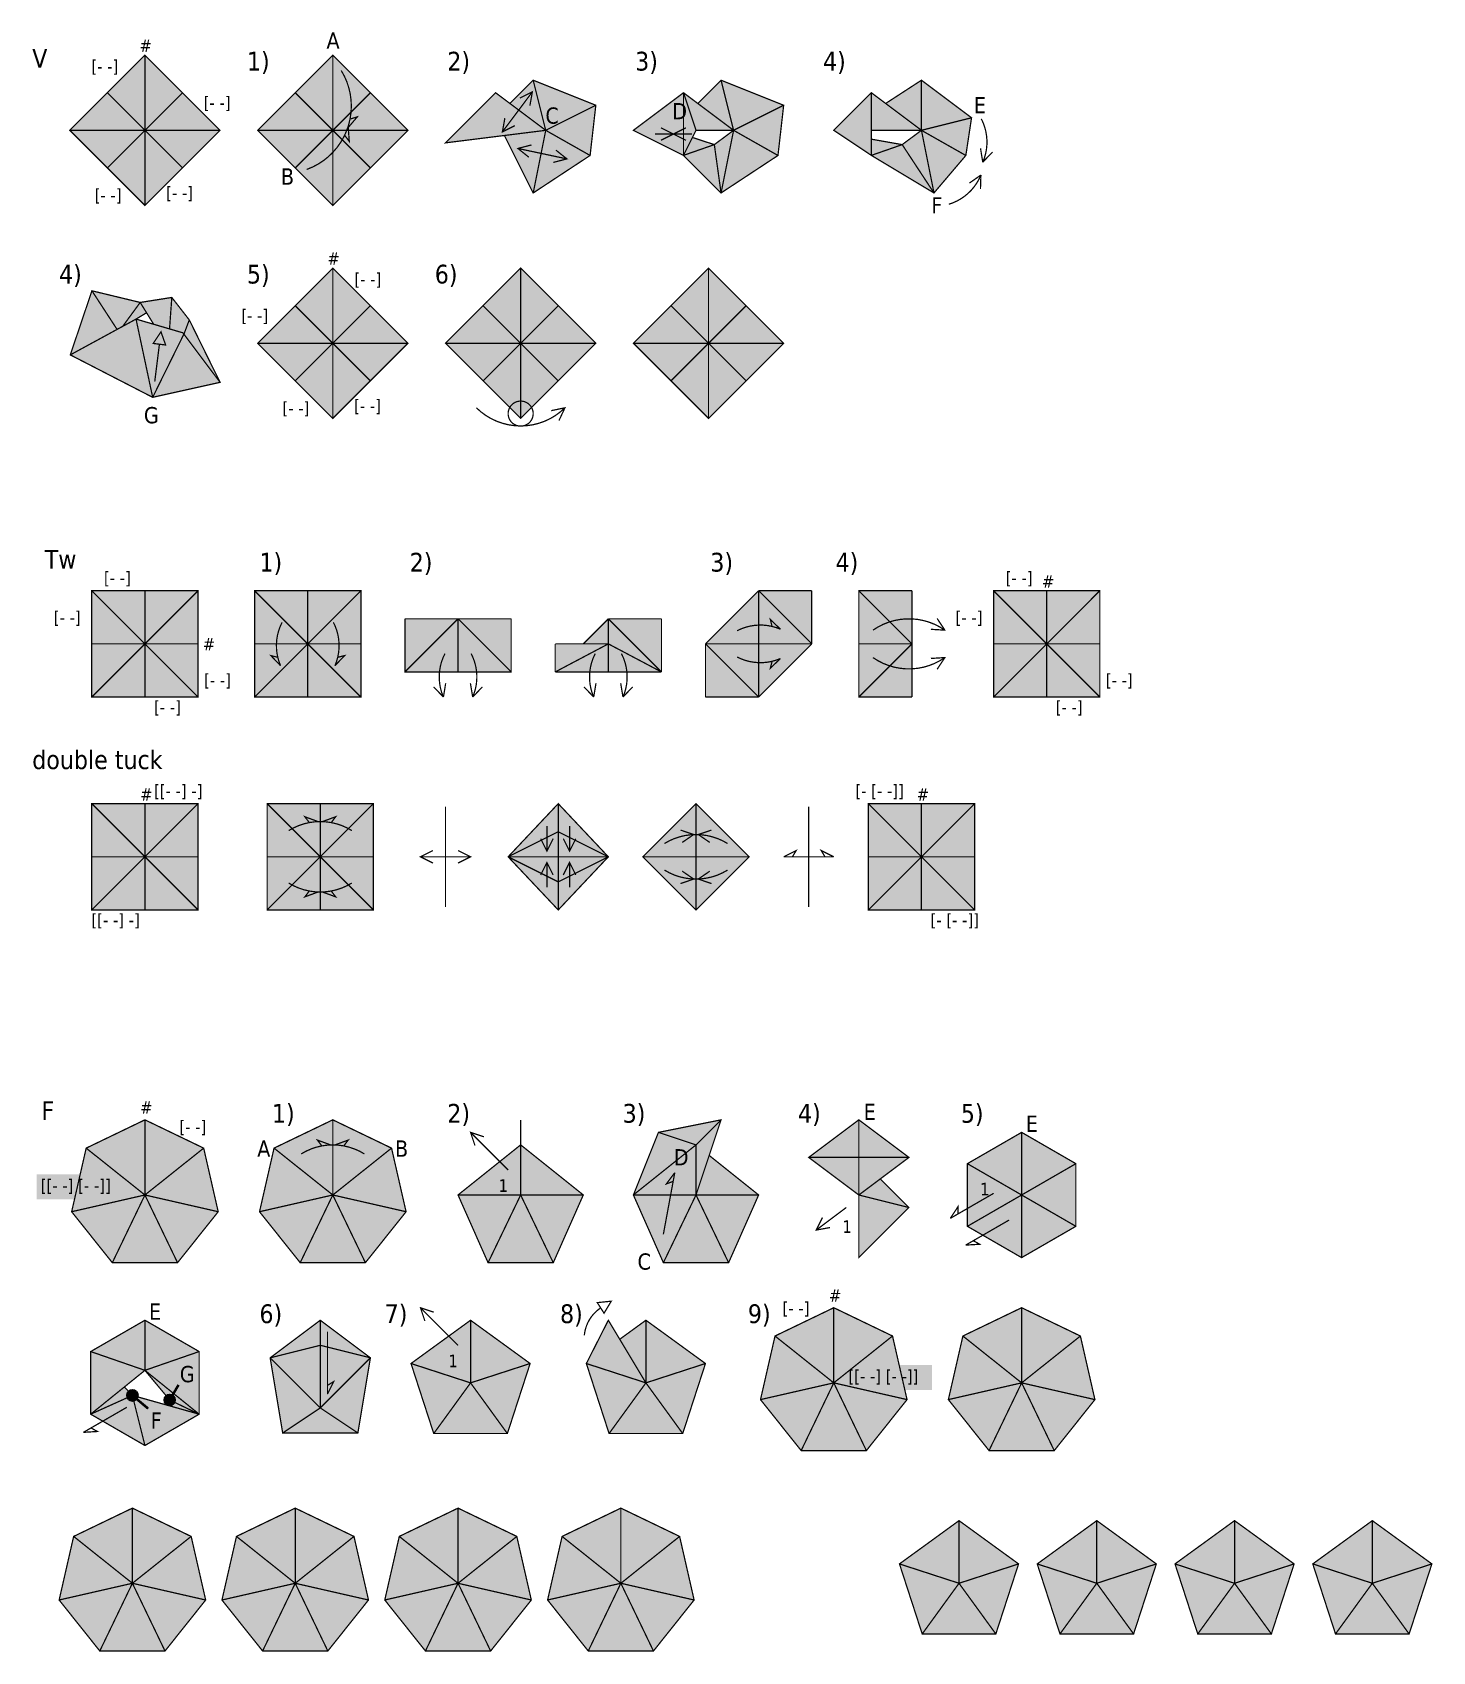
# Model space of a CAD drawing. Header units: inches. Extents: x -12.5 to 77.3, y -38.9 to 8.1.
# Drawn here: x -0.4 to 10.78, y -38.95 to -26.02 of the extents above; entities that cross this region are included whole.
import ezdxf

# ---------------------------------------------------------------- set-up
doc = ezdxf.new("R2010")
doc.units = ezdxf.units.IN
doc.header["$LTSCALE"] = 0.2
doc.header["$MEASUREMENT"] = 0
for name, pattern in [('crease . . . . .', [0.4, 0.2, -0.2]), ('mountain __ . . __ . .', [1.25, 0.5, -0.25, 0, -0.25, 0, -0.25]), ('valley __ __ __', [0.75, 0.5, -0.25])]:
    doc.linetypes.add(name, pattern=pattern)
for name, color, linetype in [('arrow-back', 250, 'Continuous'), ('callout', 254, 'Continuous'), ('edge', 7, 'Continuous'), ('face-1', 151, 'Continuous'), ('face-2', 91, 'Continuous'), ('face-3', 11, 'Continuous'), ('face-4', 191, 'Continuous'), ('face-5', 51, 'Continuous'), ('hinge', 250, 'crease . . . . .'), ('mountain', 12, 'mountain __ . . __ . .'), ('valley', 143, 'valley __ __ __'), ('z-labels', 94, 'Continuous'), ('z-pats', 251, 'Continuous')]:
    doc.layers.add(name, color=color, linetype=linetype)
doc.styles.add('labels', font='')
doc.styles.get('labels').set_extended_font_data('Tahoma')

msp = doc.modelspace()

# ---------------------------------------------------------------- linework, layer by layer
at = {"const_width": 0.01}
for points in [[(0.5, -27.4), (1.1, -26.8), (0.5, -26.2), (-0.1, -26.8)], [(2, -27.4), (2.6, -26.8), (2, -26.2), (1.4, -26.8)], [(2, -29.1), (2.6, -28.5), (2, -27.9), (1.4, -28.5)], [(3.5, -29.1), (4.1, -28.5), (3.5, -27.9), (2.9, -28.5)], [(5, -29.1), (5.6, -28.5), (5, -27.9), (4.4, -28.5)], [(0.566021, -28.501389), (0.566021, -28.501389), (0.628038, -28.408363), (0.665249, -28.513793)], [(0.924264, -31.324264), (0.924264, -30.475736), (0.075736, -30.475736), (0.075736, -31.324264)], [(2.224264, -31.324264), (2.224264, -30.475736), (1.375736, -30.475736), (1.375736, -31.324264)], [(8.124264, -31.324264), (8.124264, -30.475736), (7.275736, -30.475736), (7.275736, -31.324264)], [(0.924264, -33.024264), (0.924264, -32.175736), (0.075736, -32.175736), (0.075736, -33.024264)], [(2.324264, -33.024264), (2.324264, -32.175736), (1.475736, -32.175736), (1.475736, -33.024264)], [(3.8, -33.024264), (4.2, -32.6), (3.8, -32.175736), (3.4, -32.6)], [(4.9, -33.024264), (5.324264, -32.6), (4.9, -32.175736), (4.475736, -32.6)], [(7.124264, -33.024264), (7.124264, -32.175736), (6.275736, -32.175736), (6.275736, -33.024264)], [(4.165688, -36.243803), (4.223231, -36.147943), (4.112018, -36.159425)]]:
    msp.add_lwpolyline(points, close=True, dxfattribs=at)
for points in [[(3.354016, -26.812856), (3.593558, -26.492513)], [(3.49363, -26.542656), (3.49363, -26.542656), (3.593558, -26.492513), (3.573715, -26.602542)], [(3.373858, -26.702828), (3.373858, -26.702828), (3.354016, -26.812856), (3.453944, -26.762713)], [(4.57159, -26.829479), (4.86794, -26.829479)], [(4.619765, -26.779479), (4.619765, -26.779479), (4.719765, -26.829479), (4.619765, -26.879479)], [(4.819765, -26.779479), (4.819765, -26.779479), (4.719765, -26.829479), (4.819765, -26.879479)], [(3.586146, -26.916742), (3.586146, -26.916742), (3.477935, -26.944857), (3.565353, -27.014556)], [(3.477935, -26.944857), (3.869193, -27.028027)], [(3.781775, -26.958327), (3.781775, -26.958327), (3.869193, -27.028027), (3.760982, -27.056142)], [(7.171627, -26.944012), (7.18976, -27.054336)], [(7.267139, -26.973635), (7.18976, -27.054336)], [(7.083285, -27.220923), (7.174881, -27.156811)], [(7.171213, -27.268555), (7.174881, -27.156811)], [(0.578424, -28.805274), (0.615635, -28.507591)], [(3.8062, -29.116477), (3.8062, -29.116477), (3.853553, -29.015196), (3.744117, -29.038082)], [(6.825186, -30.697123), (6.825186, -30.697123), (6.886788, -30.790424), (6.775186, -30.783725)], [(6.825186, -31.102877), (6.825186, -31.102877), (6.886788, -31.009576), (6.775186, -31.016275)], [(2.805783, -31.243873), (2.883162, -31.324574)], [(2.901295, -31.21425), (2.883162, -31.324574)], [(3.098705, -31.21425), (3.116838, -31.324574)], [(3.194217, -31.243873), (3.116838, -31.324574)], [(4.005783, -31.243873), (4.083162, -31.324574)], [(4.101295, -31.21425), (4.083162, -31.324574)], [(4.298705, -31.21425), (4.316838, -31.324574)], [(4.394217, -31.243873), (4.316838, -31.324574)], [(3.7096, -32.355176), (3.7096, -32.555176)], [(3.8904, -32.355176), (3.8904, -32.555176)], [(4.776025, -32.38636), (4.881926, -32.422208)], [(4.789706, -32.48542), (4.881926, -32.422208)], [(5.023975, -32.38636), (4.918074, -32.422208)], [(5.010294, -32.48542), (4.918074, -32.422208)], [(2.8, -32.55), (2.8, -32.55), (2.7, -32.6), (2.8, -32.65)], [(3, -32.55), (3, -32.55), (3.1, -32.6), (3, -32.65)], [(3.7596, -32.455176), (3.7596, -32.455176), (3.7096, -32.555176), (3.6596, -32.455176)], [(3.8404, -32.455176), (3.8404, -32.455176), (3.8904, -32.555176), (3.9404, -32.455176)], [(2.7, -32.6), (3.1, -32.6)], [(3.7596, -32.744824), (3.7596, -32.744824), (3.7096, -32.644824), (3.6596, -32.744824)], [(3.7096, -32.844824), (3.7096, -32.644824)], [(3.8404, -32.744824), (3.8404, -32.744824), (3.8904, -32.644824), (3.9404, -32.744824)], [(3.8904, -32.844824), (3.8904, -32.644824)], [(4.776025, -32.81364), (4.881926, -32.777792)], [(4.789706, -32.71458), (4.881926, -32.777792)], [(5.010294, -32.71458), (4.918074, -32.777792)], [(5.023975, -32.81364), (4.918074, -32.777792)], [(3.135355, -34.906066), (3.135355, -34.906066), (3.1, -34.8), (3.206066, -34.835355)], [(3.4, -35.1), (3.1, -34.8)], [(6.1, -35.4), (5.86, -35.58)], [(5.97, -35.56), (5.97, -35.56), (5.86, -35.58), (5.91, -35.48)], [(2.735355, -36.306066), (2.735355, -36.306066), (2.7, -36.2), (2.806066, -36.235355)], [(3, -36.5), (2.7, -36.2)]]:
    msp.add_lwpolyline(points, dxfattribs=at)
for points in [[(7.177686, -26.707921, -0.226312), (7.18976, -27.054336, 0.290796)], [(6.918617, -27.390216, 0.226312), (7.174881, -27.156811, -0.290796)], [(3.5, -29.161643, 1), (3.5, -28.961643, 1), (3.5, -29.161643, -0.414214)], [(3.146447, -29.015196, 0.410434), (3.853553, -29.015196, -0.610292)], [(6.313212, -30.790424, -0.315299), (6.886788, -30.790424, 0.290796)], [(2.895236, -30.978159, 0.226312), (2.883162, -31.324574, -0.290796)], [(3.104764, -30.978159, -0.226312), (3.116838, -31.324574, 0.290796)], [(4.095236, -30.978159, 0.226312), (4.083162, -31.324574, -0.290796)], [(4.304764, -30.978159, -0.226312), (4.316838, -31.324574, 0.290796)], [(6.313212, -31.009576, 0.315299), (6.886788, -31.009576, -0.290796)], [(4.647794, -32.494207, -0.285476), (5.152206, -32.494207, 0.290796)], [(4.647794, -32.705793, 0.285476), (5.152206, -32.705793, -0.290796)], [(4.008336, -36.419917, -0.226312), (4.138853, -36.201613, 0.290796)]]:
    msp.add_lwpolyline(points, format="xyb", dxfattribs=at)
for centre in [(0.4, -36.9), (0.697763, -36.936576)]:
    msp.add_circle(centre, 0.0448)
at = {"color": 254}
for points in [[(0.335826, -35.13391), (0.335826, -35.33391), (-0.364174, -35.13391), (-0.364174, -35.33391)], [(0.906455, -36.636303), (0.906455, -36.816191), (0.768287, -36.636303), (0.768287, -36.816191)], [(6.784432, -36.656242), (6.784432, -36.856242), (6.084432, -36.656242), (6.084432, -36.856242)], [(0.663814, -37.00554), (0.663814, -37.185428), (0.525646, -37.00554), (0.525646, -37.185428)]]:
    msp.add_solid(points, dxfattribs=at)
at = {"layer": 'arrow-back', "const_width": 0.01}
for points in [[(2.067609, -26.322902, -0.476671), (1.791166, -27.112739, 0.290796)], [(1.595236, -30.728159, 0.226312), (1.583162, -31.074574, -0.290796)], [(2.004764, -30.728159, -0.226312), (2.016838, -31.074574, 0.290796)], [(5.228159, -30.795236, -0.226312), (5.574574, -30.783162, 0.290796)], [(5.228159, -31.004764, 0.226312), (5.574574, -31.016838, -0.290796)], [(1.647794, -32.390698, -0.285476), (2.152206, -32.390698, 0.290796)], [(1.647794, -32.809302, 0.285476), (2.152206, -32.809302, -0.290796)], [(1.747794, -34.971999, -0.285476), (2.252206, -34.971999, 0.290796)]]:
    msp.add_lwpolyline(points, format="xyb", dxfattribs=at)
for points in [[(2.139914, -26.709626), (2.195663, -26.692538), (2.123072, -26.77757)], [(2.096761, -26.842437), (2.131819, -26.88903), (2.123072, -26.77757)], [(5.507715, -30.762426), (5.493873, -30.705783), (5.574574, -30.783162)], [(1.562426, -31.007715), (1.505783, -30.993873), (1.583162, -31.074574)], [(2.037574, -31.007715), (2.094217, -30.993873), (2.016838, -31.074574)], [(5.507715, -31.037574), (5.493873, -31.094217), (5.574574, -31.016838)], [(1.812368, -32.326554), (1.776947, -32.280236), (1.881926, -32.318699)], [(1.987632, -32.326554), (2.023053, -32.280236), (1.918074, -32.318699)], [(5.67, -32.6), (5.7, -32.55), (5.6, -32.6)], [(5.93, -32.6), (5.9, -32.55), (6, -32.6)], [(5.6, -32.6), (6, -32.6)], [(1.812368, -32.873446), (1.776947, -32.919764), (1.881926, -32.881301)], [(1.987632, -32.873446), (2.023053, -32.919764), (1.918074, -32.881301)], [(1.912368, -34.907855), (1.876947, -34.861537), (1.981926, -34.9)], [(2.087632, -34.907855), (2.123053, -34.861537), (2.018074, -34.9)], [(4.639227, -35.614053), (4.730272, -35.122412)], [(4.717526, -35.191242), (4.662899, -35.211636), (4.730272, -35.122412)], [(7.276795, -35.286603), (6.930385, -35.486603)], [(6.991007, -35.451603), (6.991987, -35.393301), (6.930385, -35.486603)], [(7.4, -35.5), (7.05359, -35.7)], [(7.114212, -35.665), (7.165192, -35.693301), (7.05359, -35.7)], [(1.957451, -36.390059), (1.957451, -36.890059)], [(1.957451, -36.820059), (2.007451, -36.790059), (1.957451, -36.890059)], [(0.35546, -36.994917), (0.00905, -37.194917)], [(0.069672, -37.159917), (0.120653, -37.188218), (0.00905, -37.194917)]]:
    msp.add_lwpolyline(points, dxfattribs=at)
at = {"layer": 'callout', "const_width": 0.02}
for points in [[(0.768287, -36.816191), (0.697763, -36.936576)], [(0.525646, -37.00554), (0.4, -36.9)]]:
    msp.add_lwpolyline(points, dxfattribs=at)
at = {"layer": 'callout', "const_width": 0.04471}
for points in [[(0.4, -36.877645, 1), (0.4, -36.922355, 1)], [(0.697763, -36.914221, 1), (0.697763, -36.958931, 1)]]:
    msp.add_lwpolyline(points, format="xyb", close=True, dxfattribs=at)
at = {"layer": 'edge', "const_width": 0.01}
for points in [[(3.3, -26.5), (2.9, -26.9), (3.7, -26.8), (3.3, -26.5)], [(3.414286, -26.585714), (3.6, -26.4), (4.1, -26.6), (4.054397, -27.000769), (3.6, -27.3), (3.370588, -26.841176)], [(5.2, -26.8), (4.8, -26.5), (4.4, -26.8), (4.8, -27), (5.1, -27.3)], [(4.914286, -26.585714), (5.1, -26.4), (5.6, -26.6), (5.554397, -27.000769), (5.1, -27.3), (4.8, -27)], [(6.7, -26.8), (6.3, -26.5), (6, -26.8), (6.3, -27), (6.8, -27.3)], [(6.414286, -26.585714), (6.7, -26.4), (7.1, -26.7), (7.054397, -27.000769), (6.8, -27.3), (6.3, -27)], [(4.8, -27), (4.9, -26.8), (5.2, -26.8)], [(5.046334, -26.914194), (4.871429, -26.857143)], [(5.046334, -26.914194), (5.2, -26.8)], [(6.3, -26.8), (6.7, -26.8)], [(6.546334, -26.914194), (6.3, -26.870672)], [(6.546334, -26.914194), (6.7, -26.8)], [(0.462186, -28.174165), (0.569618, -28.348277)], [(-0.095937, -28.592758), (0.428965, -28.307052), (0.803469, -28.41682), (1.100042, -28.812021)], [(0.428965, -28.307052), (0.512893, -28.256345)], [(5.4, -30.475736), (4.975736, -30.9)], [(5.824264, -30.475736), (5.4, -30.475736)], [(5.824264, -30.475736), (5.824264, -30.9)], [(6.624264, -31.324264), (6.2, -31.324264), (6.2, -30.9), (6.2, -30.475736), (6.624264, -30.475736)], [(6.624264, -30.475736), (6.624264, -30.9)], [(2.575736, -30.7), (2.575736, -31.124264), (3, -31.124264), (3.424264, -31.124264), (3.424264, -30.7)], [(2.575736, -30.7), (3, -30.7)], [(3.424264, -30.7), (3, -30.7)], [(4.2, -30.7), (4, -30.9)], [(4.624264, -30.7), (4.2, -30.7)], [(4.624264, -30.7), (4.624264, -31.124264)], [(3.775736, -30.9), (4.2, -30.9)], [(3.775736, -30.9), (3.775736, -31.124264)], [(4.2, -30.9), (4.624264, -31.124264)], [(4.975736, -31.324264), (4.975736, -30.9)], [(5.4, -31.324264), (5.824264, -30.9)], [(6.624264, -31.324264), (6.624264, -30.9)], [(4.975736, -31.324264), (5.4, -31.324264)], [(3.8, -32.175736), (3.8, -32.6)], [(5.8, -32.2), (5.8, -33)], [(3.8, -32.4), (3.4, -32.6)], [(4.2, -32.6), (3.8, -32.4)], [(3.8, -32.8), (3.4, -32.6)], [(3.8, -32.6), (3.8, -33.024264)], [(4.2, -32.6), (3.8, -32.8)], [(4.475736, -32.6), (4.9, -32.6)], [(5.324264, -32.6), (4.9, -32.6)], [(3.5, -35.3), (3.5, -34.7)], [(4.9, -35.3), (5.1, -34.7), (4.6, -34.8), (4.4, -35.3), (4.63967, -35.840581), (5.16033, -35.840581), (5.4, -35.3), (5.005263, -34.984211)], [(6.2, -35.3), (6.6, -35), (6.2, -34.7), (5.8, -35), (6.2, -35.3), (6.2, -35.8), (6.6, -35.4), (6.371429, -35.171429)], [(3.1, -36.8), (3.1, -36.3)], [(4.5, -36.8), (4.2, -36.3), (4.024472, -36.645492), (4.206107, -37.204508), (4.793893, -37.204508), (4.975528, -36.645492), (4.5, -36.3), (4.291076, -36.451793)], [(0.5, -36.7), (0.066987, -37.05)], [(0.5, -36.7), (0.697763, -36.936576), (0.67548, -36.977525)], [(0.933013, -37.05), (0.4, -36.9), (0.335906, -36.832636)]]:
    msp.add_lwpolyline(points, dxfattribs=at)
for points in [[(-0.095937, -28.592758), (0.076815, -28.081144), (0.462186, -28.174165), (0.714671, -28.134299), (0.854202, -28.313696), (1.100042, -28.812021), (0.561851, -28.931619)], [(0.5, -34.7), (0.030901, -34.925906), (-0.084957, -35.433513), (0.23967, -35.840581), (0.76033, -35.840581), (1.084957, -35.433513), (0.969099, -34.925906)], [(2, -34.7), (1.530901, -34.925906), (1.415043, -35.433513), (1.73967, -35.840581), (2.26033, -35.840581), (2.584957, -35.433513), (2.469099, -34.925906)], [(3.5, -34.9), (3, -35.3), (3.23967, -35.840581), (3.76033, -35.840581), (4, -35.3)], [(7.5, -34.8), (7.066987, -35.05), (7.066987, -35.55), (7.5, -35.8), (7.933013, -35.55), (7.933013, -35.05)], [(6, -36.2), (5.530901, -36.425906), (5.415043, -36.933513), (5.73967, -37.340581), (6.26033, -37.340581), (6.584957, -36.933513), (6.469099, -36.425906)], [(7.5, -36.2), (7.030901, -36.425906), (6.915043, -36.933513), (7.23967, -37.340581), (7.76033, -37.340581), (8.084957, -36.933513), (7.969099, -36.425906)], [(0.5, -36.3), (0.066987, -36.55), (0.066987, -37.05), (0.5, -37.3), (0.933013, -37.05), (0.933013, -36.55)], [(1.9, -36.3), (1.5, -36.6), (1.6, -37.2), (2.2, -37.2), (2.3, -36.6)], [(3.1, -36.3), (2.624472, -36.645492), (2.806107, -37.204508), (3.393893, -37.204508), (3.575528, -36.645492)], [(0.4, -37.8), (-0.069099, -38.025906), (-0.184957, -38.533513), (0.13967, -38.940581), (0.66033, -38.940581), (0.984957, -38.533513), (0.869099, -38.025906)], [(1.7, -37.8), (1.230901, -38.025906), (1.115043, -38.533513), (1.43967, -38.940581), (1.96033, -38.940581), (2.284957, -38.533513), (2.169099, -38.025906)], [(3, -37.8), (2.530901, -38.025906), (2.415043, -38.533513), (2.73967, -38.940581), (3.26033, -38.940581), (3.584957, -38.533513), (3.469099, -38.025906)], [(4.3, -37.8), (3.830901, -38.025906), (3.715043, -38.533513), (4.03967, -38.940581), (4.56033, -38.940581), (4.884957, -38.533513), (4.769099, -38.025906)], [(7, -37.9), (6.524472, -38.245492), (6.706107, -38.804508), (7.293893, -38.804508), (7.475528, -38.245492)], [(8.1, -37.9), (7.624472, -38.245492), (7.806107, -38.804508), (8.393893, -38.804508), (8.575528, -38.245492)], [(9.2, -37.9), (8.724472, -38.245492), (8.906107, -38.804508), (9.493893, -38.804508), (9.675528, -38.245492)], [(10.3, -37.9), (9.824472, -38.245492), (10.006107, -38.804508), (10.593893, -38.804508), (10.775528, -38.245492)]]:
    msp.add_lwpolyline(points, close=True, dxfattribs=at)
at = {"layer": 'face-1'}
for points in [[(0.2, -26.5), (0.5, -26.8), (0.5, -26.2)], [(0.8, -26.5), (0.5, -26.8), (0.5, -26.2)], [(1.7, -26.5), (2, -26.8), (2, -26.2)], [(2.3, -26.5), (2, -26.8), (2, -26.2)], [(0.2, -26.5), (0.5, -26.8), (-0.1, -26.8)], [(0.8, -26.5), (0.5, -26.8), (1.1, -26.8)], [(1.7, -26.5), (2, -26.8), (1.4, -26.8)], [(2.3, -26.5), (2, -26.8), (2.6, -26.8)], [(2.9, -26.9), (3.3, -26.5), (3.7, -26.8)], [(3.7, -26.8), (3.414286, -26.585714), (3.7, -26.8), (3.6, -26.4)], [(3.6, -26.4), (3.7, -26.8), (4.1, -26.6)], [(4.4, -26.8), (4.8, -26.5), (4.8, -27)], [(5.2, -26.8), (4.914286, -26.585714), (5.2, -26.8), (5.1, -26.4)], [(5.1, -26.4), (5.2, -26.8), (5.6, -26.6)], [(6, -26.8), (6.3, -26.5), (6.3, -27)], [(6.7, -26.8), (6.414286, -26.585714), (6.7, -26.8), (6.7, -26.4)], [(6.7, -26.4), (6.7, -26.8), (7.1, -26.7)], [(3.7, -26.8), (4.1, -26.6), (4.054397, -27.000769)], [(5.2, -26.8), (5.6, -26.6), (5.554397, -27.000769)], [(6.7, -26.8), (7.1, -26.7), (7.054397, -27.000769)], [(0.2, -27.1), (0.5, -26.8), (-0.1, -26.8)], [(0.2, -27.1), (0.5, -26.8), (0.5, -27.4)], [(0.8, -27.1), (0.5, -26.8), (0.5, -27.4)], [(0.8, -27.1), (0.5, -26.8), (1.1, -26.8)], [(1.7, -27.1), (2, -26.8), (1.4, -26.8)], [(1.7, -27.1), (2, -26.8), (2, -27.4)], [(2.3, -27.1), (2, -26.8), (2, -27.4)], [(2.3, -27.1), (2, -26.8), (2.6, -26.8)], [(3.6, -27.3), (3.7, -26.8), (3.370588, -26.841176)], [(4.054397, -27.000769), (3.7, -26.8), (3.6, -27.3)], [(5.554397, -27.000769), (5.2, -26.8), (5.1, -27.3)], [(7.054397, -27.000769), (6.7, -26.8), (6.8, -27.3)], [(4.7, -28.2), (5, -28.5), (5, -27.9)], [(5.3, -28.2), (5, -28.5), (5, -27.9)], [(4.7, -28.2), (5, -28.5), (4.4, -28.5)], [(5.3, -28.2), (5, -28.5), (5.6, -28.5)], [(0.814336, -28.420005), (0.561851, -28.931619), (1.100042, -28.812021)], [(5.3, -28.8), (5, -28.5), (5, -29.1)], [(5.3, -28.8), (5, -28.5), (5.6, -28.5)], [(0.075736, -30.9), (0.5, -30.9), (0.075736, -30.475736)], [(0.5, -30.475736), (0.5, -30.9), (0.075736, -30.475736)], [(0.924264, -30.9), (0.5, -30.9), (0.924264, -30.475736)], [(0.5, -30.475736), (0.5, -30.9), (0.924264, -30.475736)], [(1.375736, -30.9), (1.8, -30.9), (1.375736, -30.475736)], [(1.8, -30.475736), (1.8, -30.9), (1.375736, -30.475736)], [(2.224264, -30.9), (1.8, -30.9), (2.224264, -30.475736)], [(1.8, -30.475736), (1.8, -30.9), (2.224264, -30.475736)], [(5.824264, -30.475736), (5.4, -30.475736), (5.824264, -30.9)], [(6.624264, -30.475736), (6.624264, -30.9), (6.2, -30.475736)], [(2.575736, -30.7), (3, -30.7), (2.575736, -31.124264)], [(3, -31.124264), (3, -30.7), (2.575736, -31.124264)], [(3, -31.124264), (3, -30.7), (3.424264, -31.124264)], [(3.424264, -30.7), (3, -30.7), (3.424264, -31.124264)], [(4.624264, -30.7), (4.2, -30.7), (4.624264, -31.124264)], [(0.075736, -30.9), (0.5, -30.9), (0.075736, -31.324264)], [(0.5, -31.324264), (0.5, -30.9), (0.075736, -31.324264)], [(0.5, -31.324264), (0.5, -30.9), (0.924264, -31.324264)], [(0.924264, -30.9), (0.5, -30.9), (0.924264, -31.324264)], [(1.375736, -30.9), (1.8, -30.9), (1.375736, -31.324264)], [(1.8, -31.324264), (1.8, -30.9), (1.375736, -31.324264)], [(1.8, -31.324264), (1.8, -30.9), (2.224264, -31.324264)], [(2.224264, -30.9), (1.8, -30.9), (2.224264, -31.324264)], [(3.775736, -30.9), (4.2, -30.9), (3.775736, -31.124264)], [(4.2, -31.124264), (4.2, -30.9), (3.775736, -31.124264)], [(4.2, -31.124264), (4.2, -30.9), (4.624264, -31.124264)], [(4.975736, -31.324264), (5.4, -31.324264), (4.975736, -30.9)], [(6.624264, -31.324264), (6.624264, -30.9), (6.2, -31.324264)], [(0.075736, -32.6), (0.5, -32.6), (0.075736, -32.175736)], [(0.5, -32.175736), (0.5, -32.6), (0.075736, -32.175736)], [(0.924264, -32.6), (0.5, -32.6), (0.924264, -32.175736)], [(0.5, -32.175736), (0.5, -32.6), (0.924264, -32.175736)], [(1.475736, -32.6), (1.9, -32.6), (1.475736, -32.175736)], [(1.9, -32.175736), (1.9, -32.6), (1.475736, -32.175736)], [(2.324264, -32.6), (1.9, -32.6), (2.324264, -32.175736)], [(1.9, -32.175736), (1.9, -32.6), (2.324264, -32.175736)], [(3.8, -32.175736), (3.4, -32.6), (3.8, -32.4)], [(3.8, -32.175736), (4.2, -32.6), (3.8, -32.4)], [(4.9, -32.6), (4.9, -32.175736), (4.475736, -32.6)], [(4.9, -32.6), (4.9, -32.175736), (5.324264, -32.6)], [(6.275736, -32.6), (6.7, -32.6), (6.275736, -32.175736)], [(7.124264, -32.6), (6.7, -32.6), (7.124264, -32.175736)], [(0.075736, -32.6), (0.5, -32.6), (0.075736, -33.024264)], [(0.5, -33.024264), (0.5, -32.6), (0.075736, -33.024264)], [(0.5, -33.024264), (0.5, -32.6), (0.924264, -33.024264)], [(0.924264, -32.6), (0.5, -32.6), (0.924264, -33.024264)], [(1.475736, -32.6), (1.9, -32.6), (1.475736, -33.024264)], [(1.9, -33.024264), (1.9, -32.6), (1.475736, -33.024264)], [(1.9, -33.024264), (1.9, -32.6), (2.324264, -33.024264)], [(2.324264, -32.6), (1.9, -32.6), (2.324264, -33.024264)], [(3.8, -33.024264), (3.4, -32.6), (3.8, -32.8)], [(3.8, -33.024264), (4.2, -32.6), (3.8, -32.8)], [(4.9, -32.6), (4.9, -33.024264), (4.475736, -32.6)], [(4.9, -32.6), (4.9, -33.024264), (5.324264, -32.6)], [(6.275736, -32.6), (6.7, -32.6), (6.275736, -33.024264)], [(7.124264, -32.6), (6.7, -32.6), (7.124264, -33.024264)], [(0.5, -35.3), (0.030901, -34.925906), (0.5, -34.7)], [(0.5, -35.3), (0.5, -34.7), (0.969099, -34.925906)], [(2, -35.3), (1.530901, -34.925906), (2, -34.7)], [(2, -35.3), (2, -34.7), (2.469099, -34.925906)], [(3.5, -35.3), (3, -35.3), (3.5, -34.9)], [(3.5, -35.3), (3.5, -34.9), (4, -35.3)], [(4.9, -35.3), (4.9, -34.9), (5.4, -35.3)], [(0.5, -35.3), (-0.084957, -35.433513), (0.030901, -34.925906)], [(0.5, -35.3), (0.969099, -34.925906), (1.084957, -35.433513)], [(2, -35.3), (1.415043, -35.433513), (1.530901, -34.925906)], [(2, -35.3), (2.469099, -34.925906), (2.584957, -35.433513)], [(6.2, -35.3), (6.2, -35), (6.6, -35.4)], [(0.5, -35.3), (0.23967, -35.840581), (-0.084957, -35.433513)], [(0.5, -35.3), (0.76033, -35.840581), (0.23967, -35.840581)], [(0.5, -35.3), (1.084957, -35.433513), (0.76033, -35.840581)], [(2, -35.3), (1.73967, -35.840581), (1.415043, -35.433513)], [(2, -35.3), (2.26033, -35.840581), (1.73967, -35.840581)], [(2, -35.3), (2.584957, -35.433513), (2.26033, -35.840581)], [(3.5, -35.3), (3.23967, -35.840581), (3, -35.3)], [(3.5, -35.3), (3.76033, -35.840581), (3.23967, -35.840581)], [(3.5, -35.3), (4, -35.3), (3.76033, -35.840581)], [(4.9, -35.3), (4.63967, -35.840581), (4.4, -35.3)], [(4.9, -35.3), (5.16033, -35.840581), (4.63967, -35.840581)], [(4.9, -35.3), (5.4, -35.3), (5.16033, -35.840581)], [(6.2, -35.3), (6.6, -35.4), (6.2, -35.8)], [(1.9, -37), (1.5, -36.6), (1.6, -37.2)], [(1.9, -37), (2.2, -37.2), (2.3, -36.6)], [(3.1, -36.8), (2.806107, -37.204508), (2.624472, -36.645492)], [(3.1, -36.8), (3.575528, -36.645492), (3.393893, -37.204508)], [(4.5, -36.8), (4.206107, -37.204508), (4.024472, -36.645492)], [(4.5, -36.8), (4.975528, -36.645492), (4.793893, -37.204508)], [(3.1, -36.8), (3.393893, -37.204508), (2.806107, -37.204508)], [(4.5, -36.8), (4.793893, -37.204508), (4.206107, -37.204508)], [(6, -36.8), (5.73967, -37.340581), (5.415043, -36.933513)], [(6, -36.8), (6.26033, -37.340581), (5.73967, -37.340581)], [(6, -36.8), (6.584957, -36.933513), (6.26033, -37.340581)], [(1.9, -37), (1.6, -37.2), (2.2, -37.2)], [(7, -38.4), (6.524472, -38.245492), (7, -37.9)], [(8.1, -38.4), (7.624472, -38.245492), (8.1, -37.9)], [(9.2, -38.4), (8.724472, -38.245492), (9.2, -37.9)], [(0.4, -38.4), (-0.184957, -38.533513), (-0.069099, -38.025906)], [(1.7, -38.4), (1.115043, -38.533513), (1.230901, -38.025906)], [(3, -38.4), (2.415043, -38.533513), (2.530901, -38.025906)], [(7, -38.4), (6.706107, -38.804508), (6.524472, -38.245492)], [(8.1, -38.4), (7.806107, -38.804508), (7.624472, -38.245492)], [(8.1, -38.4), (8.575528, -38.245492), (8.393893, -38.804508)], [(9.2, -38.4), (9.675528, -38.245492), (9.493893, -38.804508)], [(10.3, -38.4), (10.006107, -38.804508), (9.824472, -38.245492)], [(10.3, -38.4), (10.775528, -38.245492), (10.593893, -38.804508)], [(0.4, -38.4), (0.13967, -38.940581), (-0.184957, -38.533513)], [(0.4, -38.4), (0.66033, -38.940581), (0.13967, -38.940581)], [(1.7, -38.4), (1.43967, -38.940581), (1.115043, -38.533513)], [(1.7, -38.4), (2.284957, -38.533513), (1.96033, -38.940581)], [(3, -38.4), (3.26033, -38.940581), (2.73967, -38.940581)], [(3, -38.4), (3.584957, -38.533513), (3.26033, -38.940581)], [(4.3, -38.4), (4.03967, -38.940581), (3.715043, -38.533513)], [(4.3, -38.4), (4.56033, -38.940581), (4.03967, -38.940581)], [(4.3, -38.4), (4.884957, -38.533513), (4.56033, -38.940581)], [(7, -38.4), (7.293893, -38.804508), (6.706107, -38.804508)], [(9.2, -38.4), (9.493893, -38.804508), (8.906107, -38.804508)], [(10.3, -38.4), (10.593893, -38.804508), (10.006107, -38.804508)]]:
    msp.add_solid(points, dxfattribs=at)
at = {"layer": 'face-2'}
for points in [[(4.8, -27), (5.046334, -26.914194), (4.871429, -26.857143)], [(6.3, -27), (6.546334, -26.914194), (6.3, -26.870672)], [(0.462186, -28.174165), (0.322752, -28.364864), (0.512893, -28.256345), (0.428965, -28.307052)], [(2.3, -28.8), (2, -28.5), (2, -29.1)], [(2.3, -28.8), (2, -28.5), (2.6, -28.5)], [(3.8, -28.8), (3.5, -28.5), (3.5, -29.1)], [(3.8, -28.8), (3.5, -28.5), (4.1, -28.5)], [(7.275736, -30.9), (7.7, -30.9), (7.275736, -30.475736)], [(8.124264, -30.9), (7.7, -30.9), (8.124264, -30.475736)], [(7.275736, -30.9), (7.7, -30.9), (7.275736, -31.324264)], [(8.124264, -30.9), (7.7, -30.9), (8.124264, -31.324264)], [(3.8, -32.6), (3.8, -32.175736), (3.4, -32.6)], [(3.8, -32.6), (3.8, -32.175736), (4.2, -32.6)], [(3.8, -32.6), (3.8, -33.024264), (3.4, -32.6)], [(3.8, -32.6), (3.8, -33.024264), (4.2, -32.6)], [(0.933013, -37.05), (0.5, -36.7), (0.697763, -36.936576)], [(0.066987, -37.05), (0.4, -36.9), (0.335906, -36.832636)], [(7.5, -36.8), (7.23967, -37.340581), (6.915043, -36.933513)], [(7.5, -36.8), (7.76033, -37.340581), (7.23967, -37.340581)], [(7.5, -36.8), (8.084957, -36.933513), (7.76033, -37.340581)], [(0.933013, -37.05), (0.697763, -36.936576), (0.67548, -36.977525)]]:
    msp.add_solid(points, dxfattribs=at)
at = {"layer": 'face-3'}
for points in [[(5.1, -27.3), (5.2, -26.8), (5.046334, -26.914194)], [(6.8, -27.3), (6.7, -26.8), (6.546334, -26.914194)], [(4.8, -27), (5.1, -27.3), (5.046334, -26.914194)], [(6.3, -27), (6.8, -27.3), (6.546334, -26.914194)], [(0.428965, -28.307052), (-0.095937, -28.592758), (0.561851, -28.931619)], [(0.428965, -28.307052), (0.561851, -28.931619), (0.814336, -28.420005)], [(4.7, -28.8), (5, -28.5), (4.4, -28.5)], [(4.7, -28.8), (5, -28.5), (5, -29.1)], [(7.7, -30.475736), (7.7, -30.9), (7.275736, -30.475736)], [(7.7, -30.475736), (7.7, -30.9), (8.124264, -30.475736)], [(7.7, -31.324264), (7.7, -30.9), (7.275736, -31.324264)], [(7.7, -31.324264), (7.7, -30.9), (8.124264, -31.324264)], [(5.1, -34.7), (4.6, -34.8), (4.9, -34.9)], [(4.9, -35.3), (5.1, -34.7), (4.9, -34.9)], [(6.2, -34.7), (5.8, -35), (6.2, -35)], [(6.6, -35), (6.2, -34.7), (6.2, -35)], [(4.6, -34.8), (4.4, -35.3), (4.9, -34.9)], [(4.9, -35.3), (4.4, -35.3), (4.9, -34.9)], [(7.5, -35.3), (7.066987, -35.05), (7.5, -34.8)], [(7.5, -35.3), (7.5, -34.8), (7.933013, -35.05)], [(6.2, -35.3), (5.8, -35), (6.2, -35)], [(6.2, -35.3), (6.6, -35), (6.2, -35)], [(7.5, -35.3), (7.066987, -35.55), (7.066987, -35.05)], [(7.5, -35.3), (7.933013, -35.05), (7.933013, -35.55)], [(7.5, -35.3), (7.5, -35.8), (7.066987, -35.55)], [(7.5, -35.3), (7.933013, -35.55), (7.5, -35.8)], [(0.5, -36.7), (0.066987, -36.55), (0.5, -36.3)], [(0.5, -36.7), (0.5, -36.3), (0.933013, -36.55)], [(1.9, -36.5), (1.5, -36.6), (1.9, -36.3)], [(1.9, -36.5), (1.9, -36.3), (2.3, -36.6)], [(3.1, -36.8), (2.624472, -36.645492), (3.1, -36.3)], [(3.1, -36.8), (3.1, -36.3), (3.575528, -36.645492)], [(4.5, -36.8), (4.024472, -36.645492), (4.2, -36.3)], [(4.5, -36.8), (4.5, -36.3), (4.975528, -36.645492)], [(7.5, -36.8), (7.030901, -36.425906), (7.5, -36.2)], [(6, -36.8), (5.415043, -36.933513), (5.530901, -36.425906)], [(6, -36.8), (6.469099, -36.425906), (6.584957, -36.933513)], [(7.5, -36.8), (6.915043, -36.933513), (7.030901, -36.425906)], [(0.5, -36.7), (0.066987, -37.05), (0.066987, -36.55)], [(0.5, -36.7), (0.933013, -36.55), (0.933013, -37.05)], [(1.9, -36.5), (1.9, -37), (1.5, -36.6)], [(1.9, -36.5), (2.3, -36.6), (1.9, -37)], [(0.4, -36.9), (0.5, -37.3), (0.066987, -37.05)], [(0.4, -36.9), (0.933013, -37.05), (0.5, -37.3)], [(0.4, -38.4), (-0.069099, -38.025906), (0.4, -37.8)], [(1.7, -38.4), (1.230901, -38.025906), (1.7, -37.8)], [(3, -38.4), (2.530901, -38.025906), (3, -37.8)], [(4.3, -38.4), (3.830901, -38.025906), (4.3, -37.8)], [(7, -38.4), (7, -37.9), (7.475528, -38.245492)], [(8.1, -38.4), (8.1, -37.9), (8.575528, -38.245492)], [(9.2, -38.4), (9.2, -37.9), (9.675528, -38.245492)], [(10.3, -38.4), (9.824472, -38.245492), (10.3, -37.9)], [(10.3, -38.4), (10.3, -37.9), (10.775528, -38.245492)], [(4.3, -38.4), (3.715043, -38.533513), (3.830901, -38.025906)], [(7, -38.4), (7.475528, -38.245492), (7.293893, -38.804508)], [(9.2, -38.4), (8.906107, -38.804508), (8.724472, -38.245492)], [(0.4, -38.4), (0.984957, -38.533513), (0.66033, -38.940581)], [(1.7, -38.4), (1.96033, -38.940581), (1.43967, -38.940581)], [(3, -38.4), (2.73967, -38.940581), (2.415043, -38.533513)], [(8.1, -38.4), (8.393893, -38.804508), (7.806107, -38.804508)]]:
    msp.add_solid(points, dxfattribs=at)
at = {"layer": 'face-4'}
for points in [[(5.2, -26.8), (4.8, -26.5), (4.9, -26.8)], [(4.8, -26.5), (4.9, -26.8), (4.8, -27)], [(6.7, -26.8), (6.3, -26.5), (6.3, -26.8)], [(1.7, -28.2), (2, -28.5), (2, -27.9)], [(2.3, -28.2), (2, -28.5), (2, -27.9)], [(3.2, -28.2), (3.5, -28.5), (3.5, -27.9)], [(3.8, -28.2), (3.5, -28.5), (3.5, -27.9)], [(0.076815, -28.081144), (-0.095937, -28.592758), (0.076815, -28.081144), (0.277593, -28.389444)], [(0.076815, -28.081144), (0.277593, -28.389444), (0.462186, -28.174165), (0.322752, -28.364864)], [(0.714671, -28.134299), (0.462186, -28.174165), (0.696406, -28.38544), (0.569618, -28.348277)], [(0.714671, -28.134299), (0.696406, -28.38544), (0.854202, -28.313696), (0.803469, -28.41682)], [(1.7, -28.2), (2, -28.5), (1.4, -28.5)], [(2.3, -28.2), (2, -28.5), (2.6, -28.5)], [(3.2, -28.2), (3.5, -28.5), (2.9, -28.5)], [(3.8, -28.2), (3.5, -28.5), (4.1, -28.5)], [(0.803469, -28.41682), (0.854202, -28.313696), (0.814336, -28.420005), (1.100042, -28.812021)], [(1.7, -28.8), (2, -28.5), (1.4, -28.5)], [(1.7, -28.8), (2, -28.5), (2, -29.1)], [(3.2, -28.8), (3.5, -28.5), (2.9, -28.5)], [(3.2, -28.8), (3.5, -28.5), (3.5, -29.1)], [(5.4, -30.9), (5.4, -30.475736), (4.975736, -30.9)], [(5.4, -30.9), (5.4, -30.475736), (5.824264, -30.9)], [(6.2, -30.9), (6.624264, -30.9), (6.2, -30.475736)], [(4.2, -31.124264), (4.2, -30.7), (3.775736, -31.124264)], [(4.2, -31.124264), (4.2, -30.7), (4.624264, -31.124264)], [(5.4, -30.9), (5.4, -31.324264), (4.975736, -30.9)], [(5.4, -30.9), (5.4, -31.324264), (5.824264, -30.9)], [(6.2, -30.9), (6.624264, -30.9), (6.2, -31.324264)], [(6.7, -32.175736), (6.7, -32.6), (6.275736, -32.175736)], [(6.7, -32.175736), (6.7, -32.6), (7.124264, -32.175736)], [(6.7, -33.024264), (6.7, -32.6), (6.275736, -33.024264)], [(6.7, -33.024264), (6.7, -32.6), (7.124264, -33.024264)], [(7.5, -36.8), (7.5, -36.2), (7.969099, -36.425906)], [(7.5, -36.8), (7.969099, -36.425906), (8.084957, -36.933513)]]:
    msp.add_solid(points, dxfattribs=at)
at = {"layer": 'face-5'}
for points in [[(4.5, -36.8), (4.024472, -36.645492), (4.5, -36.3)], [(6, -36.8), (5.530901, -36.425906), (6, -36.2)], [(6, -36.8), (6, -36.2), (6.469099, -36.425906)], [(0.4, -38.4), (0.4, -37.8), (0.869099, -38.025906)], [(1.7, -38.4), (1.7, -37.8), (2.169099, -38.025906)], [(3, -38.4), (3, -37.8), (3.469099, -38.025906)], [(4.3, -38.4), (4.3, -37.8), (4.769099, -38.025906)], [(0.4, -38.4), (0.869099, -38.025906), (0.984957, -38.533513)], [(1.7, -38.4), (2.169099, -38.025906), (2.284957, -38.533513)], [(3, -38.4), (3.469099, -38.025906), (3.584957, -38.533513)], [(4.3, -38.4), (4.769099, -38.025906), (4.884957, -38.533513)]]:
    msp.add_solid(points, dxfattribs=at)
at = {"layer": 'hinge', "const_width": 0.01}
for points in [[(0.5, -26.2), (0.5, -26.8)], [(2, -26.2), (2, -26.8)], [(0.2, -26.5), (0.5, -26.8)], [(0.8, -26.5), (0.5, -26.8)], [(1.7, -26.5), (2, -26.8)], [(2.3, -26.5), (2, -26.8)], [(-0.1, -26.8), (0.5, -26.8)], [(0.5, -26.8), (0.2, -27.1)], [(0.5, -26.8), (0.5, -27.4)], [(1.1, -26.8), (0.5, -26.8)], [(0.8, -27.1), (0.5, -26.8)], [(1.4, -26.8), (2, -26.8)], [(2, -26.8), (1.7, -27.1)], [(2, -26.8), (2, -27.4)], [(2.6, -26.8), (2, -26.8)], [(2.3, -27.1), (2, -26.8)], [(2, -27.9), (2, -28.5)], [(3.5, -27.9), (3.5, -28.5)], [(5, -27.9), (5, -28.5)], [(1.7, -28.2), (2, -28.5)], [(2.3, -28.2), (2, -28.5)], [(3.2, -28.2), (3.5, -28.5)], [(3.8, -28.2), (3.5, -28.5)], [(4.7, -28.2), (5, -28.5)], [(5.3, -28.2), (5, -28.5)], [(1.4, -28.5), (2, -28.5)], [(2, -28.5), (1.7, -28.8)], [(2, -28.5), (2, -29.1)], [(2.6, -28.5), (2, -28.5)], [(2.3, -28.8), (2, -28.5)], [(2.9, -28.5), (3.5, -28.5)], [(3.5, -28.5), (3.2, -28.8)], [(3.5, -28.5), (3.5, -29.1)], [(4.1, -28.5), (3.5, -28.5)], [(3.8, -28.8), (3.5, -28.5)], [(4.4, -28.5), (5, -28.5)], [(5, -28.5), (4.7, -28.8)], [(5, -28.5), (5, -29.1)], [(5.6, -28.5), (5, -28.5)], [(5.3, -28.8), (5, -28.5)], [(0.075736, -30.475736), (0.5, -30.9)], [(0.5, -30.475736), (0.5, -30.9)], [(0.924264, -30.475736), (0.5, -30.9)], [(1.375736, -30.475736), (1.8, -30.9)], [(1.8, -30.475736), (1.8, -30.9)], [(2.224264, -30.475736), (1.8, -30.9)], [(5.4, -30.475736), (5.824264, -30.9)], [(6.624264, -30.9), (6.2, -30.475736)], [(7.275736, -30.475736), (7.7, -30.9)], [(7.7, -30.475736), (7.7, -30.9)], [(8.124264, -30.475736), (7.7, -30.9)], [(2.575736, -31.124264), (3, -30.7)], [(3, -30.7), (3, -31.124264)], [(3, -30.7), (3.424264, -31.124264)], [(4.2, -30.7), (4.2, -31.124264)], [(4.2, -30.7), (4.624264, -31.124264)], [(0.075736, -31.324264), (0.5, -30.9)], [(0.075736, -30.9), (0.5, -30.9)], [(0.5, -30.9), (0.924264, -31.324264)], [(0.5, -30.9), (0.5, -31.324264)], [(0.924264, -30.9), (0.5, -30.9)], [(1.375736, -31.324264), (1.8, -30.9)], [(1.8, -30.9), (2.224264, -31.324264)], [(1.8, -30.9), (1.8, -31.324264)], [(3.775736, -31.124264), (4.2, -30.9)], [(4.975736, -30.9), (5.4, -31.324264)], [(4.975736, -30.9), (5.4, -30.9), (5.824264, -30.9)], [(6.2, -31.324264), (6.624264, -30.9)], [(6.624264, -30.9), (6.2, -30.9)], [(7.275736, -31.324264), (7.7, -30.9)], [(7.275736, -30.9), (7.7, -30.9)], [(7.7, -30.9), (8.124264, -31.324264)], [(7.7, -30.9), (7.7, -31.324264)], [(8.124264, -30.9), (7.7, -30.9)], [(0.075736, -32.175736), (0.5, -32.6)], [(0.5, -32.175736), (0.5, -32.6)], [(0.924264, -32.175736), (0.5, -32.6)], [(1.475736, -32.175736), (1.9, -32.6)], [(2.324264, -32.175736), (1.9, -32.6)], [(6.275736, -32.175736), (6.7, -32.6)], [(6.7, -32.175736), (6.7, -32.6)], [(7.124264, -32.175736), (6.7, -32.6)], [(0.075736, -33.024264), (0.5, -32.6)], [(0.075736, -32.6), (0.5, -32.6)], [(0.5, -32.6), (0.924264, -33.024264)], [(0.5, -32.6), (0.5, -33.024264)], [(0.924264, -32.6), (0.5, -32.6)], [(1.475736, -33.024264), (1.9, -32.6)], [(1.475736, -32.6), (1.9, -32.6)], [(1.9, -32.6), (2.324264, -33.024264)], [(2.324264, -32.6), (1.9, -32.6)], [(3.4, -32.6), (3.8, -32.6)], [(4.2, -32.6), (3.8, -32.6)], [(6.275736, -33.024264), (6.7, -32.6)], [(6.275736, -32.6), (6.7, -32.6)], [(6.7, -32.6), (7.124264, -33.024264)], [(6.7, -32.6), (6.7, -33.024264)], [(7.124264, -32.6), (6.7, -32.6)], [(0.5, -35.3), (0.5, -34.7)], [(2, -35.3), (2, -34.7)], [(0.5, -35.3), (0.030901, -34.925906)], [(0.5, -35.3), (0.969099, -34.925906)], [(2, -35.3), (1.530901, -34.925906)], [(2, -35.3), (2.469099, -34.925906)], [(0.5, -35.3), (-0.084957, -35.433513)], [(0.5, -35.3), (0.23967, -35.840581)], [(0.5, -35.3), (0.76033, -35.840581)], [(0.5, -35.3), (1.084957, -35.433513)], [(2, -35.3), (1.415043, -35.433513)], [(2, -35.3), (1.73967, -35.840581)], [(2, -35.3), (2.26033, -35.840581)], [(2, -35.3), (2.584957, -35.433513)], [(6, -36.8), (6, -36.2)], [(7.5, -36.8), (7.5, -36.2)], [(6, -36.8), (5.530901, -36.425906)], [(6, -36.8), (6.469099, -36.425906)], [(7.5, -36.8), (7.030901, -36.425906)], [(7.5, -36.8), (7.969099, -36.425906)], [(4.5, -36.8), (4.024472, -36.645492)], [(6, -36.8), (5.415043, -36.933513)], [(6, -36.8), (5.73967, -37.340581)], [(6, -36.8), (6.26033, -37.340581)], [(6, -36.8), (6.584957, -36.933513)], [(7.5, -36.8), (6.915043, -36.933513)], [(7.5, -36.8), (7.23967, -37.340581)], [(7.5, -36.8), (7.76033, -37.340581)], [(7.5, -36.8), (8.084957, -36.933513)], [(0.4, -38.4), (0.4, -37.8)], [(1.7, -38.4), (1.7, -37.8)], [(3, -38.4), (3, -37.8)], [(4.3, -38.4), (4.3, -37.8)], [(0.4, -38.4), (-0.069099, -38.025906)], [(0.4, -38.4), (0.869099, -38.025906)], [(1.7, -38.4), (1.230901, -38.025906)], [(1.7, -38.4), (2.169099, -38.025906)], [(3, -38.4), (2.530901, -38.025906)], [(3, -38.4), (3.469099, -38.025906)], [(4.3, -38.4), (3.830901, -38.025906)], [(4.3, -38.4), (4.769099, -38.025906)], [(0.4, -38.4), (-0.184957, -38.533513)], [(0.4, -38.4), (0.13967, -38.940581)], [(0.4, -38.4), (0.66033, -38.940581)], [(0.4, -38.4), (0.984957, -38.533513)], [(1.7, -38.4), (1.115043, -38.533513)], [(1.7, -38.4), (1.43967, -38.940581)], [(1.7, -38.4), (1.96033, -38.940581)], [(1.7, -38.4), (2.284957, -38.533513)], [(3, -38.4), (2.415043, -38.533513)], [(3, -38.4), (2.73967, -38.940581)], [(3, -38.4), (3.26033, -38.940581)], [(3, -38.4), (3.584957, -38.533513)], [(4.3, -38.4), (3.715043, -38.533513)], [(4.3, -38.4), (4.03967, -38.940581)], [(4.3, -38.4), (4.56033, -38.940581)], [(4.3, -38.4), (4.884957, -38.533513)]]:
    msp.add_lwpolyline(points, dxfattribs=at)
at = {"layer": 'mountain', "const_width": 0.01}
for points in [[(3.6, -26.4), (3.7, -26.8), (3.7, -26.8)], [(4.8, -26.5), (4.8, -27)], [(5.1, -26.4), (5.2, -26.8), (5.2, -26.8)], [(6.3, -26.5), (6.3, -27)], [(6.7, -26.4), (6.7, -26.8), (6.7, -26.8)], [(3.7, -26.8), (4.1, -26.6)], [(5.2, -26.8), (5.6, -26.6)], [(6.7, -26.8), (7.1, -26.7)], [(3.7, -26.8), (3.6, -27.3)], [(4.054397, -27.000769), (3.7, -26.8)], [(5.2, -26.8), (5.1, -27.3)], [(5.554397, -27.000769), (5.2, -26.8)], [(7.054397, -27.000769), (6.7, -26.8)], [(6.7, -26.8), (6.8, -27.3)], [(4.8, -27), (5.046334, -26.914194)], [(6.3, -27), (6.546334, -26.914194)], [(0.462186, -28.174165), (0.322752, -28.364864)], [(0.854202, -28.313696), (0.814336, -28.420005)], [(0.814336, -28.420005), (0.561851, -28.931619)], [(5.4, -30.475736), (5.4, -30.9)], [(1.375736, -30.9), (1.8, -30.9)], [(2.224264, -30.9), (1.8, -30.9)], [(5.4, -30.9), (5.4, -31.324264)], [(3.775736, -31.124264), (4.2, -31.124264), (4.624264, -31.124264)], [(1.9, -32.175736), (1.9, -32.6)], [(2.9, -32.2), (2.9, -33)], [(1.9, -32.6), (1.9, -33.024264)], [(7.5, -35.3), (7.5, -34.8)], [(3.5, -35.3), (3, -35.3)], [(3.5, -35.3), (3.23967, -35.840581)], [(3.5, -35.3), (3.76033, -35.840581)], [(3.5, -35.3), (4, -35.3)], [(4.9, -35.3), (4.4, -35.3)], [(4.9, -35.3), (4.63967, -35.840581)], [(4.9, -35.3), (5.16033, -35.840581)], [(4.9, -35.3), (5.4, -35.3)], [(6.2, -35.3), (6.6, -35.4)], [(7.5, -35.3), (7.066987, -35.55)], [(7.5, -35.3), (7.933013, -35.55)], [(0.5, -36.7), (0.5, -36.3)], [(1.9, -36.5), (1.9, -36.3)], [(4.5, -36.8), (4.5, -36.3)], [(0.5, -36.7), (0.066987, -36.55)], [(0.5, -36.7), (0.933013, -36.55)], [(1.9, -36.5), (1.5, -36.6)], [(1.9, -36.5), (2.3, -36.6)], [(1.9, -36.5), (1.9, -37)], [(0.5, -36.7), (0.933013, -37.05)], [(1.5, -36.6), (1.9, -37)], [(2.3, -36.6), (1.9, -37)], [(3.1, -36.8), (2.624472, -36.645492)], [(3.1, -36.8), (3.575528, -36.645492)], [(4.5, -36.8), (4.975528, -36.645492)], [(3.1, -36.8), (2.806107, -37.204508)], [(3.1, -36.8), (3.393893, -37.204508)], [(4.5, -36.8), (4.206107, -37.204508)], [(4.5, -36.8), (4.793893, -37.204508)], [(0.4, -36.9), (0.066987, -37.05)], [(1.9, -37), (1.6, -37.2)], [(1.9, -37), (2.2, -37.2)], [(7, -38.4), (7, -37.9)], [(8.1, -38.4), (8.1, -37.9)], [(9.2, -38.4), (9.2, -37.9)], [(10.3, -38.4), (10.3, -37.9)], [(7, -38.4), (6.524472, -38.245492)], [(7, -38.4), (7.475528, -38.245492)], [(8.1, -38.4), (7.624472, -38.245492)], [(8.1, -38.4), (8.575528, -38.245492)], [(9.2, -38.4), (8.724472, -38.245492)], [(9.2, -38.4), (9.675528, -38.245492)], [(10.3, -38.4), (9.824472, -38.245492)], [(10.3, -38.4), (10.775528, -38.245492)], [(7, -38.4), (6.706107, -38.804508)], [(7, -38.4), (7.293893, -38.804508)], [(8.1, -38.4), (7.806107, -38.804508)], [(8.1, -38.4), (8.393893, -38.804508)], [(9.2, -38.4), (8.906107, -38.804508)], [(9.2, -38.4), (9.493893, -38.804508)], [(10.3, -38.4), (10.006107, -38.804508)], [(10.3, -38.4), (10.593893, -38.804508)]]:
    msp.add_lwpolyline(points, dxfattribs=at)
at = {"layer": 'valley', "const_width": 0.01}
for points in [[(4.8, -26.5), (4.9, -26.8)], [(5.1, -27.3), (5.046334, -26.914194)], [(6.8, -27.3), (6.546334, -26.914194)], [(0.076815, -28.081144), (0.277593, -28.389444)], [(0.714671, -28.134299), (0.696406, -28.38544)], [(0.428965, -28.307052), (0.561851, -28.931619)], [(4.9, -32.175736), (4.9, -32.6)], [(4.9, -32.6), (4.9, -33.024264)], [(4.9, -34.9), (5.1, -34.7)], [(6.2, -35), (6.2, -34.7)], [(4.4, -35.3), (4.9, -34.9)], [(4.9, -34.9), (4.6, -34.8)], [(4.9, -34.9), (4.9, -35.3)], [(5.8, -35), (6.2, -35)], [(6.2, -35), (6.2, -35.3)], [(6.2, -35), (6.6, -35)], [(7.5, -35.3), (7.066987, -35.05)], [(7.5, -35.3), (7.933013, -35.05)], [(7.5, -35.3), (7.5, -35.8)], [(0.4, -36.9), (0.5, -37.3)], [(0.697763, -36.936576), (0.933013, -37.05)]]:
    msp.add_lwpolyline(points, dxfattribs=at)

# ---------------------------------------------------------------- texts
at = {"style": 'labels'}
for s, height, p in [('#', 0.1, (0.456663, -26.173639)), ('V', 0.15, (-0.4, -26.3)), ('#', 0.1, (1.956663, -27.873639)), ('Tw', 0.15, (-0.3, -30.3)), ('#', 0.1, (7.662095, -30.451911)), ('#', 0.1, (0.962095, -30.951911)), ('double tuck', 0.15, (-0.4, -31.9)), ('#', 0.1, (0.462095, -32.151911)), ('#', 0.1, (6.662095, -32.151911)), ('F', 0.15, (-0.32632, -34.70176)), ('#', 0.1, (0.462095, -34.651911)), ('1', 0.1, (3.323432, -35.275122)), ('1', 0.1, (7.168669, -35.302742)), ('1', 0.1, (6.068669, -35.602742)), ('#', 0.1, (5.962095, -36.151911)), ('1', 0.1, (2.923432, -36.675122))]:
    msp.add_text(s, height=height, dxfattribs=at).set_placement(p)
at = {"layer": 'z-labels', "style": 'labels'}
for s, height, p in [('A', 0.13, (1.949621, -26.148096)), ('1)', 0.15, (1.314226, -26.322984)), ('2)', 0.15, (2.914226, -26.322984)), ('3)', 0.15, (4.414226, -26.322984)), ('4)', 0.15, (5.914226, -26.322984)), ('C', 0.13, (3.697503, -26.747229)), ('D', 0.13, (4.710431, -26.712181)), ('E', 0.13, (7.118943, -26.664023)), ('B', 0.13, (1.585427, -27.233774)), ('F', 0.13, (6.779077, -27.464023)), ('4)', 0.15, (-0.185774, -28.022984)), ('5)', 0.15, (1.314226, -28.022984)), ('6)', 0.15, (2.814226, -28.022984)), ('G', 0.13, (0.491649, -29.139243)), ('1)', 0.15, (1.414226, -30.322984)), ('2)', 0.15, (2.614226, -30.322984)), ('3)', 0.15, (5.014226, -30.322984)), ('4)', 0.15, (6.014226, -30.322984)), ('1)', 0.15, (1.514226, -34.722984)), ('2)', 0.15, (2.914226, -34.722984)), ('3)', 0.15, (4.314226, -34.722984)), ('4)', 0.15, (5.714226, -34.722984)), ('E', 0.13, (6.238298, -34.701085)), ('5)', 0.15, (7.014226, -34.722984)), ('E', 0.13, (7.532718, -34.796263)), ('A', 0.13, (1.396528, -34.994503)), ('B', 0.13, (2.496528, -34.994503)), ('D', 0.13, (4.722236, -35.063898)), ('C', 0.13, (4.432718, -35.896263)), ('E', 0.13, (0.532718, -36.296263)), ('6)', 0.15, (1.414226, -36.322984)), ('7)', 0.15, (2.414226, -36.322984)), ('8)', 0.15, (3.814226, -36.322984)), ('9)', 0.15, (5.314226, -36.322984)), ('G', 0.13, (0.778354, -36.794928)), ('F', 0.13, (0.545503, -37.165222))]:
    msp.add_text(s, height=height, dxfattribs=at).set_placement(p)
at = {"layer": 'z-pats', "style": 'labels'}
for s, p in [('[- -]', (0.07239, -26.33863)), ('[- -]', (0.969029, -26.628908)), ('[- -]', (0.098357, -27.366657)), ('[- -]', (0.669535, -27.34887)), ('[- -]', (2.17239, -28.03863)), ('[- -]', (1.269029, -28.328908)), ('[- -]', (2.169535, -29.04887)), ('[- -]', (1.598357, -29.066657)), ('[- -]', (0.17239, -30.423013)), ('[- -]', (7.37239, -30.423013)), ('[- -]', (-0.22761, -30.73863)), ('[- -]', (6.97239, -30.73863)), ('[- -]', (0.97239, -31.23863)), ('[- -]', (8.17239, -31.23863)), ('[- -]', (0.57239, -31.454247)), ('[- -]', (7.77239, -31.454247)), ('[[- -] -]', (0.57239, -32.123013)), ('[- [- -]]', (6.17239, -32.123013)), ('[[- -] -]', (0.07239, -33.154247)), ('[- [- -]]', (6.77239, -33.154247)), ('[- -]', (0.775169, -34.804348)), ('[[- -] [- -]]', (-0.331615, -35.274035)), ('[- -]', (5.591081, -36.253543)), ('[[- -] [- -]]', (6.116991, -36.796367))]:
    msp.add_text(s, height=0.1, dxfattribs=at).set_placement(p)

doc.saveas('drawing.dxf')
